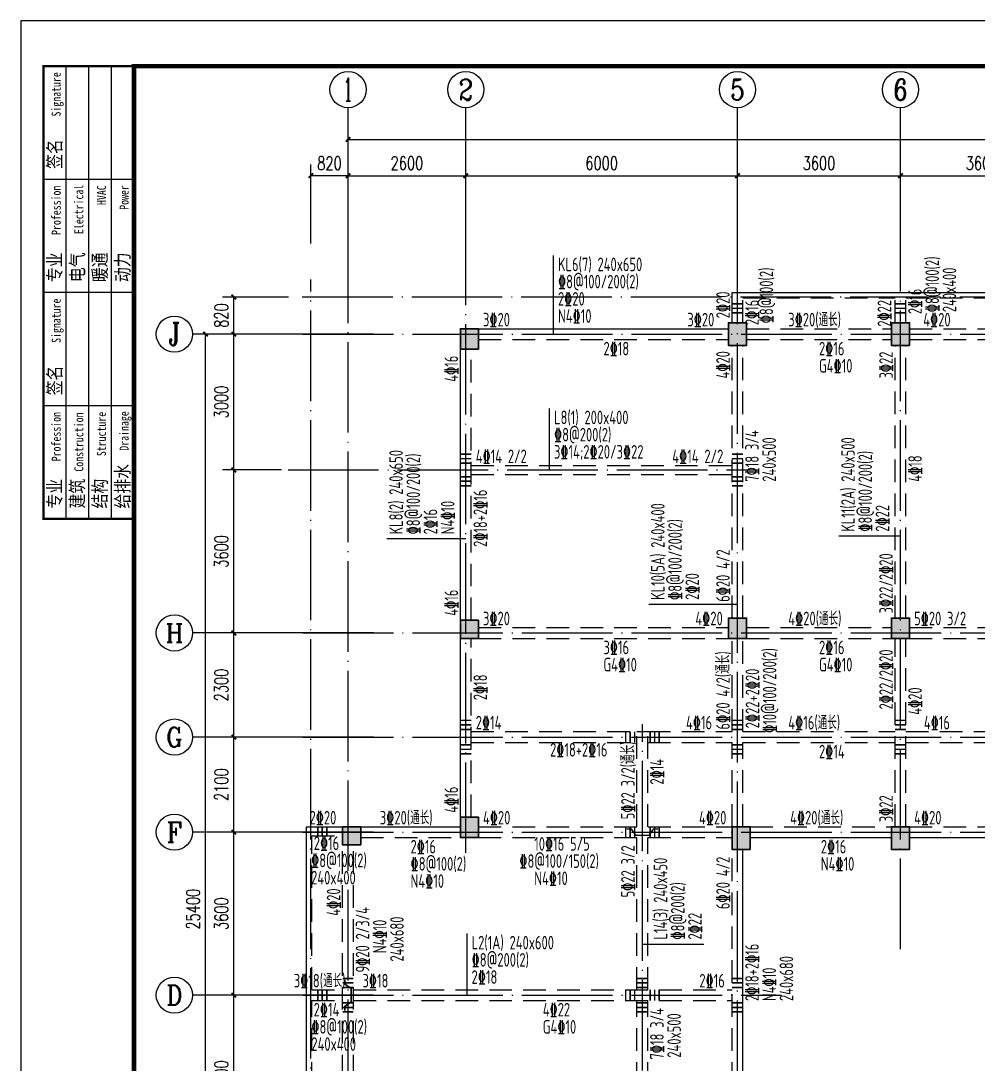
# Model space of a CAD drawing. Extents: x 1051052 to 1482120, y -981644 to -673261.
# Drawn here: x 1227178 to 1248317, y -962686 to -939644 of the extents above; entities that cross this region are included whole.
import ezdxf
from ezdxf.enums import TextEntityAlignment as Align

# ---------------------------------------------------------------- set-up
doc = ezdxf.new("R2010")
doc.units = 0
doc.header["$LTSCALE"] = 1000
doc.header["$MEASUREMENT"] = 0
doc.linetypes.add('DOTE', pattern=[2.42, 2, -0.2, 0.02, -0.2])
doc.linetypes.add('线型3', pattern=[750, 500, -250])
for name, color, linetype in [('AXIS', 3, 'Continuous'), ('AXIS_TEXT', 7, 'Continuous'), ('DOTE', 1, 'DOTE'), ('TK', 142, 'Continuous'), ('填充', 8, 'Continuous')]:
    doc.layers.add(name, color=color, linetype=linetype)
for name, color, linetype, lineweight in [('BEAM', 4, 'Continuous', 25), ('BEAM-DASH', 4, '线型3', 25), ('BEAM-JZ-H', 2, 'Continuous', 25), ('BEAM-JZ-NUM-H', 6, 'Continuous', 25), ('BEAM-JZ-NUM-V', 6, 'Continuous', 25), ('BEAM-JZ-V', 2, 'Continuous', 25), ('BEAM-REINDJ', 1, 'Continuous', 50), ('BEAM-REINGJ', 1, 'Continuous', 50), ('BEAM-YW-H', 7, 'Continuous', 25), ('BEAM-YW-V', 7, 'Continuous', 25), ('COLU', 2, 'Continuous', 30)]:
    doc.layers.add(name, color=color, linetype=linetype, lineweight=lineweight)
doc.layers.add('COLU-HATCH', color=7, linetype='Continuous', lineweight=25, true_color=0x5b5b5b)
doc.styles.add('_TCH_AXIS', font='COMPLEX', dxfattribs={"bigfont": 'GBCBIG'})
doc.styles.add('_TCH_DIM_T3', font='SIMPLEX', dxfattribs={"width": 0.705882, "bigfont": 'GBCBIG'})
doc.styles.add('COMPLEX', font='COMPLEX')
doc.styles.add('HYZT1', font='', dxfattribs={"width": 0.8})
doc.styles.add('TSSD_Dimension', font='Tssdeng.shx', dxfattribs={"width": 0.7, "bigfont": 'Hztxt.shx'})
doc.styles.get('HYZT1').set_extended_font_data('SimSun')
doc.dimstyles.new('_TCH_ARCH&&100', dxfattribs={"dimtxt": 297.5, "dimasz": 100, "dimexe": 250, "dimexo": 300, "dimgap": 126.25, "dimtad": 1, "dimdec": 0, "dimzin": 0, "dimdsep": 46, "dimtxsty": '_TCH_DIM_T3', "dimblk": 'ARCHTICK', "dimcen": 0.09, "dimclrt": 7, "dimazin": 2, "dimtfac": 1, "dimtdec": 0, "dimtix": 1, "dimtmove": 2, "dimatfit": 3, "dimfxl": 0, "dimtolj": 1, "dimtzin": 0, "dimarcsym": 0})

# ---------------------------------------------------------------- blocks, each defined once
blk = doc.blocks.new('_ArchTick')
at = {"color": 0, "linetype": 'ByBlock', "const_width": 0.4}
blk.add_lwpolyline([(-0.5, -0.5), (0.5, 0.5)], dxfattribs=at)
blk = doc.blocks.new('*D792')
at = {"layer": 'AXIS', "color": 0, "lineweight": -2, "transparency": 16777216}
for p, q in [((1233381, -961163), (1231631, -961163)), ((1231881, -964763), (1231881, -961163)), ((1233381, -964763), (1231631, -964763))]:
    blk.add_line(p, q, dxfattribs=at)
at = {"layer": 'Defpoints', "color": 0, "transparency": 16777216}
for p in [(1231881, -961163), (1234381, -961163), (1234381, -964763)]:
    blk.add_point(p, dxfattribs=at)
at = {"layer": 'AXIS', "color": 0, "lineweight": -2, "transparency": 16777216, "xscale": 100, "yscale": 100, "zscale": 100}
for p, rotation in [((1231881, -961163), 90), ((1231881, -964763), 270)]:
    blk.add_blockref('_ArchTick', p, dxfattribs=dict(at, rotation=rotation))
at = {"layer": 'AXIS', "color": 7, "transparency": 16777216, "insert": (1231606, -962963), "char_height": 297.5, "attachment_point": 5, "rotation": 90, "style": '_TCH_DIM_T3'}
blk.add_mtext('\\A1;3600', dxfattribs=at)
blk = doc.blocks.new('*D793')
at = {"layer": 'AXIS', "color": 0, "lineweight": -2, "transparency": 16777216}
for p, q in [((1233381, -957563), (1231631, -957563)), ((1231881, -961163), (1231881, -957563)), ((1233381, -961163), (1231631, -961163))]:
    blk.add_line(p, q, dxfattribs=at)
at = {"layer": 'Defpoints', "color": 0, "transparency": 16777216}
for p in [(1231881, -957563), (1234381, -957563), (1234381, -961163)]:
    blk.add_point(p, dxfattribs=at)
at = {"layer": 'AXIS', "color": 0, "lineweight": -2, "transparency": 16777216, "xscale": 100, "yscale": 100, "zscale": 100}
for p, rotation in [((1231881, -957563), 90), ((1231881, -961163), 270)]:
    blk.add_blockref('_ArchTick', p, dxfattribs=dict(at, rotation=rotation))
at = {"layer": 'AXIS', "color": 7, "transparency": 16777216, "insert": (1231606, -959363), "char_height": 297.5, "attachment_point": 5, "rotation": 90, "style": '_TCH_DIM_T3'}
blk.add_mtext('\\A1;3600', dxfattribs=at)
blk = doc.blocks.new('*D794')
at = {"layer": 'AXIS', "color": 0, "lineweight": -2, "transparency": 16777216}
for p, q in [((1233381, -955463), (1231631, -955463)), ((1231881, -957563), (1231881, -955463)), ((1233381, -957563), (1231631, -957563))]:
    blk.add_line(p, q, dxfattribs=at)
at = {"layer": 'Defpoints', "color": 0, "transparency": 16777216}
for p in [(1231881, -955463), (1234381, -955463), (1234381, -957563)]:
    blk.add_point(p, dxfattribs=at)
at = {"layer": 'AXIS', "color": 0, "lineweight": -2, "transparency": 16777216, "xscale": 100, "yscale": 100, "zscale": 100}
for p, rotation in [((1231881, -955463), 90), ((1231881, -957563), 270)]:
    blk.add_blockref('_ArchTick', p, dxfattribs=dict(at, rotation=rotation))
at = {"layer": 'AXIS', "color": 7, "transparency": 16777216, "insert": (1231606, -956513), "char_height": 297.5, "attachment_point": 5, "rotation": 90, "style": '_TCH_DIM_T3'}
blk.add_mtext('\\A1;2100', dxfattribs=at)
blk = doc.blocks.new('*D795')
at = {"layer": 'AXIS', "color": 0, "lineweight": -2, "transparency": 16777216}
for p, q in [((1233381, -953163), (1231631, -953163)), ((1231881, -955463), (1231881, -953163)), ((1233381, -955463), (1231631, -955463))]:
    blk.add_line(p, q, dxfattribs=at)
at = {"layer": 'Defpoints', "color": 0, "transparency": 16777216}
for p in [(1231881, -953163), (1234381, -953163), (1234381, -955463)]:
    blk.add_point(p, dxfattribs=at)
at = {"layer": 'AXIS', "color": 0, "lineweight": -2, "transparency": 16777216, "xscale": 100, "yscale": 100, "zscale": 100}
for p, rotation in [((1231881, -953163), 90), ((1231881, -955463), 270)]:
    blk.add_blockref('_ArchTick', p, dxfattribs=dict(at, rotation=rotation))
at = {"layer": 'AXIS', "color": 7, "transparency": 16777216, "insert": (1231606, -954313), "char_height": 297.5, "attachment_point": 5, "rotation": 90, "style": '_TCH_DIM_T3'}
blk.add_mtext('\\A1;2300', dxfattribs=at)
blk = doc.blocks.new('*D796')
at = {"layer": 'AXIS', "color": 0, "lineweight": -2, "transparency": 16777216}
for p, q in [((1232756, -946563), (1231006, -946563)), ((1231256, -971963), (1231256, -946563)), ((1232756, -971963), (1231006, -971963))]:
    blk.add_line(p, q, dxfattribs=at)
at = {"layer": 'Defpoints', "color": 0, "transparency": 16777216}
for p in [(1231256, -946563), (1234403, -946563), (1234403, -971963)]:
    blk.add_point(p, dxfattribs=at)
at = {"layer": 'AXIS', "color": 0, "lineweight": -2, "transparency": 16777216, "xscale": 100, "yscale": 100, "zscale": 100}
for p, rotation in [((1231256, -946563), 90), ((1231256, -971963), 270)]:
    blk.add_blockref('_ArchTick', p, dxfattribs=dict(at, rotation=rotation))
at = {"layer": 'AXIS', "color": 7, "transparency": 16777216, "insert": (1230981, -959263), "char_height": 297.5, "attachment_point": 5, "rotation": 90, "style": '_TCH_DIM_T3'}
blk.add_mtext('\\A1;25400', dxfattribs=at)
blk = doc.blocks.new('*D797')
at = {"layer": 'AXIS', "color": 0, "lineweight": -2, "transparency": 16777216}
for p, q in [((1234403, -944563), (1234403, -942813)), ((1237003, -944563), (1237003, -942813)), ((1234403, -943063), (1237003, -943063))]:
    blk.add_line(p, q, dxfattribs=at)
at = {"layer": 'Defpoints', "color": 0, "transparency": 16777216}
for p in [(1237003, -943063), (1234403, -945563), (1237003, -945563)]:
    blk.add_point(p, dxfattribs=at)
at = {"layer": 'AXIS', "color": 0, "lineweight": -2, "transparency": 16777216, "xscale": 100, "yscale": 100, "zscale": 100, "rotation": 180}
blk.add_blockref('_ArchTick', (1234403, -943063), dxfattribs=at)
at = {"layer": 'AXIS', "color": 0, "lineweight": -2, "transparency": 16777216, "xscale": 100, "yscale": 100, "zscale": 100}
blk.add_blockref('_ArchTick', (1237003, -943063), dxfattribs=at)
at = {"layer": 'AXIS', "color": 7, "transparency": 16777216, "insert": (1235703, -942788), "char_height": 297.5, "attachment_point": 5, "style": '_TCH_DIM_T3'}
blk.add_mtext('\\A1;2600', dxfattribs=at)
blk = doc.blocks.new('*D798')
at = {"layer": 'AXIS', "color": 0, "lineweight": -2, "transparency": 16777216}
for p, q in [((1237003, -944563), (1237003, -942813)), ((1243003, -944563), (1243003, -942813)), ((1237003, -943063), (1243003, -943063))]:
    blk.add_line(p, q, dxfattribs=at)
at = {"layer": 'Defpoints', "color": 0, "transparency": 16777216}
for p in [(1243003, -943063), (1237003, -945563), (1243003, -945563)]:
    blk.add_point(p, dxfattribs=at)
at = {"layer": 'AXIS', "color": 0, "lineweight": -2, "transparency": 16777216, "xscale": 100, "yscale": 100, "zscale": 100, "rotation": 180}
blk.add_blockref('_ArchTick', (1237003, -943063), dxfattribs=at)
at = {"layer": 'AXIS', "color": 0, "lineweight": -2, "transparency": 16777216, "xscale": 100, "yscale": 100, "zscale": 100}
blk.add_blockref('_ArchTick', (1243003, -943063), dxfattribs=at)
at = {"layer": 'AXIS', "color": 7, "transparency": 16777216, "insert": (1240003, -942788), "char_height": 297.5, "attachment_point": 5, "style": '_TCH_DIM_T3'}
blk.add_mtext('\\A1;6000', dxfattribs=at)
blk = doc.blocks.new('*D799')
at = {"layer": 'AXIS', "color": 0, "lineweight": -2, "transparency": 16777216}
for p, q in [((1243003, -944563), (1243003, -942813)), ((1246603, -944563), (1246603, -942813)), ((1243003, -943063), (1246603, -943063))]:
    blk.add_line(p, q, dxfattribs=at)
at = {"layer": 'Defpoints', "color": 0, "transparency": 16777216}
for p in [(1246603, -943063), (1243003, -945563), (1246603, -945563)]:
    blk.add_point(p, dxfattribs=at)
at = {"layer": 'AXIS', "color": 0, "lineweight": -2, "transparency": 16777216, "xscale": 100, "yscale": 100, "zscale": 100, "rotation": 180}
blk.add_blockref('_ArchTick', (1243003, -943063), dxfattribs=at)
at = {"layer": 'AXIS', "color": 0, "lineweight": -2, "transparency": 16777216, "xscale": 100, "yscale": 100, "zscale": 100}
blk.add_blockref('_ArchTick', (1246603, -943063), dxfattribs=at)
at = {"layer": 'AXIS', "color": 7, "transparency": 16777216, "insert": (1244803, -942788), "char_height": 297.5, "attachment_point": 5, "style": '_TCH_DIM_T3'}
blk.add_mtext('\\A1;3600', dxfattribs=at)
blk = doc.blocks.new('*D800')
at = {"layer": 'AXIS', "color": 0, "lineweight": -2, "transparency": 16777216}
for p, q in [((1246603, -944563), (1246603, -942813)), ((1250203, -944563), (1250203, -942813)), ((1246603, -943063), (1250203, -943063))]:
    blk.add_line(p, q, dxfattribs=at)
at = {"layer": 'Defpoints', "color": 0, "transparency": 16777216}
for p in [(1250203, -943063), (1246603, -945563), (1250203, -945563)]:
    blk.add_point(p, dxfattribs=at)
at = {"layer": 'AXIS', "color": 0, "lineweight": -2, "transparency": 16777216, "xscale": 100, "yscale": 100, "zscale": 100, "rotation": 180}
blk.add_blockref('_ArchTick', (1246603, -943063), dxfattribs=at)
at = {"layer": 'AXIS', "color": 0, "lineweight": -2, "transparency": 16777216, "xscale": 100, "yscale": 100, "zscale": 100}
blk.add_blockref('_ArchTick', (1250203, -943063), dxfattribs=at)
at = {"layer": 'AXIS', "color": 7, "transparency": 16777216, "insert": (1248403, -942788), "char_height": 297.5, "attachment_point": 5, "style": '_TCH_DIM_T3'}
blk.add_mtext('\\A1;3600', dxfattribs=at)
blk = doc.blocks.new('*D807')
at = {"layer": 'AXIS', "color": 0, "lineweight": -2, "transparency": 16777216}
for p, q in [((1234403, -943763), (1234403, -942013)), ((1273303, -943763), (1273303, -942013)), ((1234403, -942263), (1273303, -942263))]:
    blk.add_line(p, q, dxfattribs=at)
at = {"layer": 'Defpoints', "color": 0, "transparency": 16777216}
for p in [(1273303, -942263), (1234403, -945563), (1273303, -945563)]:
    blk.add_point(p, dxfattribs=at)
at = {"layer": 'AXIS', "color": 0, "lineweight": -2, "transparency": 16777216, "xscale": 100, "yscale": 100, "zscale": 100, "rotation": 180}
blk.add_blockref('_ArchTick', (1234403, -942263), dxfattribs=at)
at = {"layer": 'AXIS', "color": 0, "lineweight": -2, "transparency": 16777216, "xscale": 100, "yscale": 100, "zscale": 100}
blk.add_blockref('_ArchTick', (1273303, -942263), dxfattribs=at)
at = {"layer": 'AXIS', "color": 7, "transparency": 16777216, "insert": (1253853, -941988), "char_height": 297.5, "attachment_point": 5, "style": '_TCH_DIM_T3'}
blk.add_mtext('\\A1;38900', dxfattribs=at)
blk = doc.blocks.new('_AXISO')
blk.add_circle((0, 0), 0.5)
at = {"layer": 'AXIS_TEXT', "style": 'COMPLEX', "width": 1.041667}
blk.add_attdef('A', text='', height=0.56, dxfattribs=at).set_placement((-0.25, -0.28), (0.25, -0.28), align=Align.FIT)
blk = doc.blocks.new('*D781')
at = {"layer": 'AXIS', "color": 0, "lineweight": -2, "transparency": 16777216}
for p, q in [((1232936, -949563), (1231631, -949563)), ((1231881, -953163), (1231881, -949563)), ((1233381, -953163), (1231631, -953163))]:
    blk.add_line(p, q, dxfattribs=at)
at = {"layer": 'Defpoints', "color": 0, "transparency": 16777216}
for p in [(1231881, -949563), (1233236, -949563), (1234381, -953163)]:
    blk.add_point(p, dxfattribs=at)
at = {"layer": 'AXIS', "color": 0, "lineweight": -2, "transparency": 16777216, "xscale": 100, "yscale": 100, "zscale": 100}
for p, rotation in [((1231881, -949563), 90), ((1231881, -953163), 270)]:
    blk.add_blockref('_ArchTick', p, dxfattribs=dict(at, rotation=rotation))
at = {"layer": 'AXIS', "color": 7, "transparency": 16777216, "insert": (1231606, -951363), "char_height": 297.5, "attachment_point": 5, "rotation": 90, "style": '_TCH_DIM_T3'}
blk.add_mtext('\\A1;3600', dxfattribs=at)
blk = doc.blocks.new('*D782')
at = {"layer": 'AXIS', "color": 0, "lineweight": -2, "transparency": 16777216}
for p, q in [((1232997, -946563), (1231631, -946563)), ((1231881, -949563), (1231881, -946563)), ((1232936, -949563), (1231631, -949563))]:
    blk.add_line(p, q, dxfattribs=at)
at = {"layer": 'Defpoints', "color": 0, "transparency": 16777216}
for p in [(1231881, -946563), (1233297, -946563), (1233236, -949563)]:
    blk.add_point(p, dxfattribs=at)
at = {"layer": 'AXIS', "color": 0, "lineweight": -2, "transparency": 16777216, "xscale": 100, "yscale": 100, "zscale": 100}
for p, rotation in [((1231881, -946563), 90), ((1231881, -949563), 270)]:
    blk.add_blockref('_ArchTick', p, dxfattribs=dict(at, rotation=rotation))
at = {"layer": 'AXIS', "color": 7, "transparency": 16777216, "insert": (1231606, -948063), "char_height": 297.5, "attachment_point": 5, "rotation": 90, "style": '_TCH_DIM_T3'}
blk.add_mtext('\\A1;3000', dxfattribs=at)
blk = doc.blocks.new('*D819')
at = {"layer": 'AXIS', "color": 0, "lineweight": -2, "transparency": 16777216}
for p, q in [((1233089, -945743), (1231631, -945743)), ((1231881, -946563), (1231881, -945743)), ((1233381, -946563), (1231631, -946563))]:
    blk.add_line(p, q, dxfattribs=at)
at = {"layer": 'Defpoints', "color": 0, "transparency": 16777216}
for p in [(1231881, -945743), (1233389, -945743), (1234381, -946563)]:
    blk.add_point(p, dxfattribs=at)
at = {"layer": 'AXIS', "color": 0, "lineweight": -2, "transparency": 16777216, "xscale": 100, "yscale": 100, "zscale": 100}
for p, rotation in [((1231881, -945743), 90), ((1231881, -946563), 270)]:
    blk.add_blockref('_ArchTick', p, dxfattribs=dict(at, rotation=rotation))
at = {"layer": 'AXIS', "color": 7, "transparency": 16777216, "insert": (1231606, -946153), "char_height": 297.5, "attachment_point": 5, "rotation": 90, "style": '_TCH_DIM_T3'}
blk.add_mtext('\\A1;820', dxfattribs=at)
blk = doc.blocks.new('*D820')
at = {"layer": 'AXIS', "color": 0, "lineweight": -2, "transparency": 16777216}
for p, q in [((1233583, -944563), (1233583, -942813)), ((1234403, -944563), (1234403, -942813)), ((1234403, -943063), (1233583, -943063))]:
    blk.add_line(p, q, dxfattribs=at)
at = {"layer": 'Defpoints', "color": 0, "transparency": 16777216}
for p in [(1233583, -943063), (1233583, -945359), (1234403, -945563)]:
    blk.add_point(p, dxfattribs=at)
at = {"layer": 'AXIS', "color": 0, "lineweight": -2, "transparency": 16777216, "xscale": 100, "yscale": 100, "zscale": 100, "rotation": 180}
blk.add_blockref('_ArchTick', (1233583, -943063), dxfattribs=at)
at = {"layer": 'AXIS', "color": 0, "lineweight": -2, "transparency": 16777216, "xscale": 100, "yscale": 100, "zscale": 100}
blk.add_blockref('_ArchTick', (1234403, -943063), dxfattribs=at)
at = {"layer": 'AXIS', "color": 7, "transparency": 16777216, "insert": (1233993, -942788), "char_height": 297.5, "attachment_point": 5, "style": '_TCH_DIM_T3'}
blk.add_mtext('\\A1;820', dxfattribs=at)
blk = doc.blocks.new('A$C71AA4010')
at = {"layer": 'TK'}
for p, q in [((500, -11000), (500, -1000)), ((2500, -1000), (500, -1000)), ((1000, -11000), (1000, -1000)), ((1500, -11000), (1500, -1000)), ((2000, -11000), (2000, -1000)), ((2500, -3500), (500, -3500)), ((2500, -3500), (500, -3500)), ((2500, -6000), (500, -6000)), ((2500, -8500), (500, -8500)), ((2500, -11000), (500, -11000))]:
    blk.add_line(p, q, dxfattribs=at)
at = {"layer": 'TK', "const_width": 50}
blk.add_lwpolyline([(500, -1000), (2500, -1000), (2500, -11000), (500, -11000)], close=True, dxfattribs=at)
blk.add_lwpolyline([(2500, -4000), (2500, -11000)], dxfattribs=at)
at = {"layer": 'TK', "style": 'HYZT1', "width": 0.8}
for s, height, p in [('Signature', 200, (880, -2113)), ('签名', 300, (895, -3270)), ('Profession', 200, (880, -4728)), ('Electrical', 200, (1380, -4708)), ('HVAC', 200, (1880, -4067)), ('Power', 200, (2380, -4173)), ('专业', 300, (895, -5770)), ('电气', 300, (1395, -5770)), ('暖通', 300, (1895, -5770)), ('动力', 300, (2395, -5770)), ('Signature', 200, (880, -7113)), ('签名', 300, (895, -8270)), ('Profession', 200, (880, -9728)), ('Construction', 200, (1380, -9956)), ('Structure', 200, (1880, -9614)), ('Drainage', 200, (2380, -9494)), ('给排水', 300, (2395, -10770)), ('专业', 300, (895, -10770)), ('建筑', 300, (1395, -10770)), ('结构', 300, (1895, -10770))]:
    blk.add_text(s, height=height, rotation=90, dxfattribs=at).set_placement(p)
blk = doc.blocks.new('A2K')
at = {"layer": 'TK'}
blk.add_lwpolyline([(0, 0), (59400, 0), (59400, 42000), (0, 42000)], close=True, dxfattribs=at)
at = {"layer": 'TK', "const_width": 100}
blk.add_lwpolyline([(2500, 1000), (58400, 1000), (58400, 41000), (2500, 41000)], close=True, dxfattribs=at)
blk.add_blockref('A$C71AA4010', (0, 42000))

msp = doc.modelspace()

# ---------------------------------------------------------------- hatches: boundary and pattern name
at = {"layer": 'COLU-HATCH', "transparency": 33554687}
for points in [[(1243202.984, -946812.74), (1243202.984, -946312.74), (1242802.984, -946312.74), (1242802.984, -946812.74)], [(1246802.984, -946812.74), (1246802.984, -946312.74), (1246402.984, -946312.74), (1246402.984, -946812.74)], [(1237282.984, -946892.74), (1237282.984, -946442.74), (1236882.984, -946442.74), (1236882.984, -946892.74)], [(1237282.984, -953282.74), (1237282.984, -952882.74), (1236882.984, -952882.74), (1236882.984, -953282.74)], [(1243202.984, -953282.74), (1243202.984, -952832.74), (1242802.984, -952832.74), (1242802.984, -953282.74)], [(1246802.984, -953282.74), (1246802.984, -952832.74), (1246402.984, -952832.74), (1246402.984, -953282.74)], [(1237282.984, -957682.74), (1237282.984, -957232.74), (1236882.984, -957232.74), (1236882.984, -957682.74)], [(1234682.984, -957842.74), (1234682.984, -957442.74), (1234282.984, -957442.74), (1234282.984, -957842.74)], [(1243282.984, -957942.74), (1243282.984, -957442.74), (1242882.984, -957442.74), (1242882.984, -957942.74)], [(1246802.984, -957942.74), (1246802.984, -957442.74), (1246402.984, -957442.74), (1246402.984, -957942.74)]]:
    msp.add_hatch(color=256, dxfattribs=at).paths.add_polyline_path(points, flags=0)

# ---------------------------------------------------------------- linework, layer by layer
at = {"layer": 'AXIS'}
for p, q in [((1234402.984, -945562.74), (1234402.984, -941562.74)), ((1237002.984, -945562.74), (1237002.984, -941562.74)), ((1243002.984, -945562.74), (1243002.984, -941562.74)), ((1246602.984, -945562.74), (1246602.984, -941562.74)), ((1234968.431, -946562.74), (1230968.431, -946562.74)), ((1234968.431, -953162.74), (1230968.431, -953162.74)), ((1234968.431, -955462.74), (1230968.431, -955462.74)), ((1234968.431, -957562.74), (1230968.431, -957562.74)), ((1234968.431, -961162.74), (1230968.431, -961162.74))]:
    msp.add_line(p, q, dxfattribs=at)
at = {"layer": 'BEAM'}
for p, q in [((1242882.984, -946312.74), (1242882.984, -945642.74)), ((1242882.984, -945642.74), (1246602.984, -945642.74)), ((1246602.984, -945642.74), (1250202.984, -945642.74)), ((1237282.984, -946442.74), (1242802.984, -946442.74)), ((1236882.984, -952882.74), (1236882.984, -946892.74)), ((1236882.984, -957232.74), (1236882.984, -953282.74)), ((1240782.984, -955342.74), (1241022.984, -955342.74)), ((1233482.984, -957442.74), (1234282.984, -957442.74)), ((1233482.984, -961162.74), (1233482.984, -957442.74)), ((1234682.984, -957442.74), (1236882.984, -957442.74)), ((1243282.984, -957682.74), (1246402.984, -957682.74)), ((1246802.984, -957682.74), (1253602.984, -957682.74)), ((1243122.984, -964642.74), (1243122.984, -957942.74)), ((1233482.984, -964882.74), (1233482.984, -961162.74))]:
    msp.add_line(p, q, dxfattribs=at)
at = {"layer": 'BEAM-DASH', "ltscale": 0.001}
for p, q in [((1243122.984, -946312.74), (1243122.984, -945762.74)), ((1243122.984, -945762.74), (1246482.984, -945762.74)), ((1246482.984, -946312.74), (1246482.984, -945762.74)), ((1246722.984, -946312.74), (1246722.984, -945762.74)), ((1246722.984, -945762.74), (1250082.984, -945762.74)), ((1243202.984, -946442.74), (1246402.984, -946442.74)), ((1246802.984, -946442.74), (1253602.984, -946442.74)), ((1237282.984, -946682.74), (1242802.984, -946682.74)), ((1243202.984, -946682.74), (1246402.984, -946682.74)), ((1246802.984, -946682.74), (1253602.984, -946682.74)), ((1237122.984, -952882.74), (1237122.984, -946892.74)), ((1242882.984, -952832.74), (1242882.984, -946812.74)), ((1243122.984, -952832.74), (1243122.984, -946812.74)), ((1246482.984, -952832.74), (1246482.984, -946812.74)), ((1246722.984, -952832.74), (1246722.984, -946812.74)), ((1237122.984, -949462.74), (1242882.984, -949462.74)), ((1237122.984, -949662.74), (1242882.984, -949662.74)), ((1237282.984, -953042.74), (1242802.984, -953042.74)), ((1243202.984, -953042.74), (1246402.984, -953042.74)), ((1246802.984, -953042.74), (1253577.984, -953042.74)), ((1237122.984, -957232.74), (1237122.984, -953282.74)), ((1237282.984, -953282.74), (1242802.984, -953282.74)), ((1242882.984, -955342.74), (1242882.984, -953282.74)), ((1243122.984, -955342.74), (1243122.984, -953282.74)), ((1243202.984, -953282.74), (1246402.984, -953282.74)), ((1246482.984, -957442.74), (1246482.984, -953282.74)), ((1246722.984, -957442.74), (1246722.984, -953282.74)), ((1246802.984, -953282.74), (1253577.984, -953282.74)), ((1237122.984, -955342.74), (1240782.984, -955342.74)), ((1240782.984, -957442.74), (1240782.984, -955342.74)), ((1241022.984, -955342.74), (1242882.984, -955342.74)), ((1241022.984, -957442.74), (1241022.984, -955342.74)), ((1243122.984, -955342.74), (1246482.984, -955342.74)), ((1246722.984, -955342.74), (1250082.984, -955342.74)), ((1237122.984, -955582.74), (1240782.984, -955582.74)), ((1241022.984, -955582.74), (1242882.984, -955582.74)), ((1242882.984, -957442.74), (1242882.984, -955582.74)), ((1243122.984, -955582.74), (1246482.984, -955582.74)), ((1243122.984, -957442.74), (1243122.984, -955582.74)), ((1246722.984, -955582.74), (1250082.984, -955582.74)), ((1237282.984, -957442.74), (1242882.984, -957442.74)), ((1243282.984, -957442.74), (1246402.984, -957442.74)), ((1246802.984, -957442.74), (1253602.984, -957442.74)), ((1233602.984, -957642.74), (1234282.984, -957642.74)), ((1233602.984, -961042.74), (1233602.984, -957642.74)), ((1234282.984, -964482.74), (1234282.984, -957842.74)), ((1234522.984, -964482.74), (1234522.984, -957842.74)), ((1234682.984, -957682.74), (1236882.984, -957682.74)), ((1237282.984, -957682.74), (1242882.984, -957682.74)), ((1240782.984, -961042.74), (1240782.984, -957682.74)), ((1241022.984, -961042.74), (1241022.984, -957682.74)), ((1242882.984, -964642.74), (1242882.984, -957942.74)), ((1233602.984, -961042.74), (1234282.984, -961042.74)), ((1234522.984, -961042.74), (1242882.984, -961042.74)), ((1233602.984, -961282.74), (1234282.984, -961282.74)), ((1233602.984, -964642.74), (1233602.984, -961282.74)), ((1234522.984, -961282.74), (1242882.984, -961282.74)), ((1240782.984, -964642.74), (1240782.984, -961282.74)), ((1241022.984, -964642.74), (1241022.984, -961282.74))]:
    msp.add_line(p, q, dxfattribs=at)
at = {"layer": 'BEAM-JZ-H'}
for p, q in [((1238938.984, -946562.74), (1238938.984, -944822.74)), ((1238850.984, -949562.74), (1238850.984, -948202.74)), ((1237030.984, -961162.74), (1237030.984, -959802.74))]:
    msp.add_line(p, q, dxfattribs=at)
at = {"layer": 'BEAM-JZ-V'}
for p, q in [((1237002.984, -951085.74), (1235262.984, -951085.74)), ((1246602.984, -951026.74), (1245242.984, -951026.74)), ((1243002.984, -952532.74), (1241042.984, -952532.74)), ((1240902.984, -960034.74), (1242262.984, -960034.74))]:
    msp.add_line(p, q, dxfattribs=at)
at = {"layer": 'BEAM-REINDJ', "const_width": 35}
for points in [[(1240557.984, -957492.74), (1240657.984, -957492.74), (1240757.984, -957632.74), (1241047.984, -957632.74), (1241147.984, -957492.74), (1241247.984, -957492.74)], [(1234332.984, -961507.74), (1234332.984, -961407.74), (1234472.984, -961307.74), (1234472.984, -961017.74), (1234332.984, -960917.74), (1234332.984, -960817.74)]]:
    msp.add_lwpolyline(points, dxfattribs=at)
at = {"layer": 'BEAM-REINGJ', "const_width": 35}
for points in [[(1242882.984, -945892.74), (1243122.984, -945892.74)], [(1246482.984, -945892.74), (1246722.984, -945892.74)], [(1242882.984, -945992.74), (1243122.984, -945992.74)], [(1242882.984, -946092.74), (1243122.984, -946092.74)], [(1246482.984, -945992.74), (1246722.984, -945992.74)], [(1246482.984, -946092.74), (1246722.984, -946092.74)], [(1236882.984, -949212.74), (1237122.984, -949212.74)], [(1236882.984, -949312.74), (1237122.984, -949312.74)], [(1242882.984, -949212.74), (1243122.984, -949212.74)], [(1242882.984, -949312.74), (1243122.984, -949312.74)], [(1236882.984, -949412.74), (1237122.984, -949412.74)], [(1242882.984, -949412.74), (1243122.984, -949412.74)], [(1236882.984, -949712.74), (1237122.984, -949712.74)], [(1242882.984, -949712.74), (1243122.984, -949712.74)], [(1236882.984, -949812.74), (1237122.984, -949812.74)], [(1236882.984, -949912.74), (1237122.984, -949912.74)], [(1242882.984, -949812.74), (1243122.984, -949812.74)], [(1242882.984, -949912.74), (1243122.984, -949912.74)], [(1236882.984, -955092.74), (1237122.984, -955092.74)], [(1242882.984, -955092.74), (1243122.984, -955092.74)], [(1246482.984, -955092.74), (1246722.984, -955092.74)], [(1236882.984, -955192.74), (1237122.984, -955192.74)], [(1236882.984, -955292.74), (1237122.984, -955292.74)], [(1242882.984, -955192.74), (1243122.984, -955192.74)], [(1242882.984, -955292.74), (1243122.984, -955292.74)], [(1246482.984, -955192.74), (1246722.984, -955192.74)], [(1246482.984, -955292.74), (1246722.984, -955292.74)], [(1240532.984, -955342.74), (1240532.984, -955582.74)], [(1240632.984, -955342.74), (1240632.984, -955582.74)], [(1240732.984, -955342.74), (1240732.984, -955582.74)], [(1241072.984, -955342.74), (1241072.984, -955582.74)], [(1241172.984, -955342.74), (1241172.984, -955582.74)], [(1241272.984, -955342.74), (1241272.984, -955582.74)], [(1236882.984, -955632.74), (1237122.984, -955632.74)], [(1236882.984, -955732.74), (1237122.984, -955732.74)], [(1242882.984, -955632.74), (1243122.984, -955632.74)], [(1242882.984, -955732.74), (1243122.984, -955732.74)], [(1246482.984, -955632.74), (1246722.984, -955632.74)], [(1246482.984, -955732.74), (1246722.984, -955732.74)], [(1236882.984, -955832.74), (1237122.984, -955832.74)], [(1242882.984, -955832.74), (1243122.984, -955832.74)], [(1246482.984, -955832.74), (1246722.984, -955832.74)], [(1233732.984, -957442.74), (1233732.984, -957642.74)], [(1233832.984, -957442.74), (1233832.984, -957642.74)], [(1233932.984, -957442.74), (1233932.984, -957642.74)], [(1240532.984, -957442.74), (1240532.984, -957682.74)], [(1240632.984, -957442.74), (1240632.984, -957682.74)], [(1240732.984, -957442.74), (1240732.984, -957682.74)], [(1241072.984, -957442.74), (1241072.984, -957682.74)], [(1241172.984, -957442.74), (1241172.984, -957682.74)], [(1241272.984, -957442.74), (1241272.984, -957682.74)], [(1234282.984, -960792.74), (1234522.984, -960792.74)], [(1240782.984, -960792.74), (1241022.984, -960792.74)], [(1242882.984, -960792.74), (1243122.984, -960792.74)], [(1233732.984, -961042.74), (1233732.984, -961282.74)], [(1233832.984, -961042.74), (1233832.984, -961282.74)], [(1233932.984, -961042.74), (1233932.984, -961282.74)], [(1234282.984, -960892.74), (1234522.984, -960892.74)], [(1234282.984, -960992.74), (1234522.984, -960992.74)], [(1240532.984, -961042.74), (1240532.984, -961282.74)], [(1240632.984, -961042.74), (1240632.984, -961282.74)], [(1240732.984, -961042.74), (1240732.984, -961282.74)], [(1240782.984, -960892.74), (1241022.984, -960892.74)], [(1240782.984, -960992.74), (1241022.984, -960992.74)], [(1241072.984, -961042.74), (1241072.984, -961282.74)], [(1241172.984, -961042.74), (1241172.984, -961282.74)], [(1241272.984, -961042.74), (1241272.984, -961282.74)], [(1242882.984, -960892.74), (1243122.984, -960892.74)], [(1242882.984, -960992.74), (1243122.984, -960992.74)], [(1234282.984, -961332.74), (1234522.984, -961332.74)], [(1234282.984, -961432.74), (1234522.984, -961432.74)], [(1234282.984, -961532.74), (1234522.984, -961532.74)], [(1240782.984, -961332.74), (1241022.984, -961332.74)], [(1240782.984, -961432.74), (1241022.984, -961432.74)], [(1240782.984, -961532.74), (1241022.984, -961532.74)], [(1242882.984, -961332.74), (1243122.984, -961332.74)], [(1242882.984, -961432.74), (1243122.984, -961432.74)], [(1242882.984, -961532.74), (1243122.984, -961532.74)]]:
    msp.add_lwpolyline(points, dxfattribs=at)
at = {"layer": 'COLU'}
for points in [[(1243202.984, -946812.74), (1243202.984, -946312.74), (1242802.984, -946312.74), (1242802.984, -946812.74)], [(1246802.984, -946812.74), (1246802.984, -946312.74), (1246402.984, -946312.74), (1246402.984, -946812.74)], [(1237282.984, -946892.74), (1237282.984, -946442.74), (1236882.984, -946442.74), (1236882.984, -946892.74)], [(1237282.984, -953282.74), (1237282.984, -952882.74), (1236882.984, -952882.74), (1236882.984, -953282.74)], [(1243202.984, -953282.74), (1243202.984, -952832.74), (1242802.984, -952832.74), (1242802.984, -953282.74)], [(1246802.984, -953282.74), (1246802.984, -952832.74), (1246402.984, -952832.74), (1246402.984, -953282.74)], [(1237282.984, -957682.74), (1237282.984, -957232.74), (1236882.984, -957232.74), (1236882.984, -957682.74)], [(1234682.984, -957842.74), (1234682.984, -957442.74), (1234282.984, -957442.74), (1234282.984, -957842.74)], [(1243282.984, -957942.74), (1243282.984, -957442.74), (1242882.984, -957442.74), (1242882.984, -957942.74)], [(1246802.984, -957942.74), (1246802.984, -957442.74), (1246402.984, -957442.74), (1246402.984, -957942.74)]]:
    msp.add_lwpolyline(points, close=True, dxfattribs=at)
at = {"layer": 'DOTE'}
for p, q in [((1233582.984, -964983.204), (1233582.984, -945358.949)), ((1234402.984, -972938.74), (1234402.984, -945538.74)), ((1237002.984, -958021.252), (1237002.984, -945562.74)), ((1243002.984, -972962.74), (1243002.984, -945562.74)), ((1246602.984, -960144.094), (1246602.984, -945562.74)), ((1233389.124, -945742.74), (1266198.001, -945742.74)), ((1233402.984, -946562.74), (1274302.984, -946562.74)), ((1233078.219, -949562.74), (1243408.378, -949562.74)), ((1233402.984, -953162.74), (1274302.984, -953162.74)), ((1240902.984, -965245.402), (1240902.984, -955177.746)), ((1233402.984, -955462.74), (1264828.112, -955462.74)), ((1233402.984, -957562.74), (1274302.984, -957562.74)), ((1233402.984, -961162.74), (1243976.408, -961162.74))]:
    msp.add_line(p, q, dxfattribs=at)

# ---------------------------------------------------------------- block references
at = {"layer": 'AXIS'}
ref = msp.add_blockref('_AXISO', (1234402.984, -941162.74), dxfattribs=dict(at, xscale=800, yscale=800, zscale=800))
ref.add_attrib('A', '1', dxfattribs={"layer": 'AXIS_TEXT', "height": 514.721, "style": '_TCH_AXIS'}).set_placement((1234292.687, -941420.101), (1234513.281, -941420.101), align=Align.FIT)
ref = msp.add_blockref('_AXISO', (1237002.984, -941162.74), dxfattribs=dict(at, xscale=800, yscale=800, zscale=800))
ref.add_attrib('A', '2', dxfattribs={"layer": 'AXIS_TEXT', "height": 465.948, "style": '_TCH_AXIS'}).set_placement((1236847.668, -941395.714), (1237158.3, -941395.714), align=Align.FIT)
ref = msp.add_blockref('_AXISO', (1243002.984, -941162.74), dxfattribs=dict(at, xscale=800, yscale=800, zscale=800))
ref.add_attrib('A', '5', dxfattribs={"layer": 'AXIS_TEXT', "height": 465.948, "style": '_TCH_AXIS'}).set_placement((1242847.668, -941395.714), (1243158.3, -941395.714), align=Align.FIT)
ref = msp.add_blockref('_AXISO', (1246602.984, -941162.74), dxfattribs=dict(at, xscale=800, yscale=800, zscale=800))
ref.add_attrib('A', '6', dxfattribs={"layer": 'AXIS_TEXT', "height": 465.948, "style": '_TCH_AXIS'}).set_placement((1246447.668, -941395.714), (1246758.3, -941395.714), align=Align.FIT)
ref = msp.add_blockref('_AXISO', (1230568.431, -946562.74), dxfattribs=dict(at, xscale=800, yscale=800, zscale=800))
ref.add_attrib('A', 'J', dxfattribs={"layer": 'AXIS_TEXT', "height": 496.066, "style": '_TCH_AXIS'}).set_placement((1230438.509, -946810.773), (1230698.352, -946810.773), align=Align.FIT)
ref = msp.add_blockref('_AXISO', (1230568.431, -953162.74), dxfattribs=dict(at, xscale=800, yscale=800, zscale=800))
ref.add_attrib('A', 'H', dxfattribs={"layer": 'AXIS_TEXT', "height": 405.517, "style": '_TCH_AXIS'}).set_placement((1230375.327, -953365.499), (1230761.534, -953365.499), align=Align.FIT)
ref = msp.add_blockref('_AXISO', (1230568.431, -955462.74), dxfattribs=dict(at, xscale=800, yscale=800, zscale=800))
ref.add_attrib('A', 'G', dxfattribs={"layer": 'AXIS_TEXT', "height": 425.184, "style": '_TCH_AXIS'}).set_placement((1230386.209, -955675.332), (1230750.652, -955675.332), align=Align.FIT)
ref = msp.add_blockref('_AXISO', (1230568.431, -957562.74), dxfattribs=dict(at, xscale=800, yscale=800, zscale=800))
ref.add_attrib('A', 'F', dxfattribs={"layer": 'AXIS_TEXT', "height": 445.442, "style": '_TCH_AXIS'}).set_placement((1230398.738, -957785.461), (1230738.123, -957785.461), align=Align.FIT)
ref = msp.add_blockref('_AXISO', (1230568.431, -961162.74), dxfattribs=dict(at, xscale=800, yscale=800, zscale=800))
ref.add_attrib('A', 'D', dxfattribs={"layer": 'AXIS_TEXT', "height": 435.257, "style": '_TCH_AXIS'}).set_placement((1230392.255, -961380.369), (1230744.606, -961380.369), align=Align.FIT)
at = {"layer": '填充'}
msp.add_blockref('A2K', (1227177.895, -981643.929), dxfattribs=at)

# ---------------------------------------------------------------- texts
at = {"layer": 'BEAM-JZ-H', "style": 'TSSD_Dimension', "width": 0.7}
for s, p in [('%%1328@100/200(2)', (1239038.984, -945552.74)), ('2%%13220', (1239038.984, -945932.74)), ('N4%%13210', (1239038.984, -946312.74)), ('%%1328@200(2)', (1238950.984, -948932.74)), ('3%%13214;2%%13220/3%%13222', (1238950.984, -949312.74)), ('%%1328@200(2)', (1237130.984, -960532.74)), ('2%%13218', (1237130.984, -960912.74))]:
    msp.add_text(s, height=300, dxfattribs=at).set_placement(p)
at = {"layer": 'BEAM-JZ-NUM-H', "style": 'TSSD_Dimension', "width": 0.7}
for s, p in [('KL6(7) 240x650', (1239038.984, -945172.74)), ('L8(1) 200x400', (1238950.984, -948552.74)), ('L2(1A) 240x600', (1237130.984, -960152.74))]:
    msp.add_text(s, height=300, dxfattribs=at).set_placement(p)
at = {"layer": 'BEAM-JZ-NUM-V', "style": 'TSSD_Dimension', "width": 0.7}
for s, p in [('KL11(2A) 240x500', (1245592.984, -950926.74)), ('KL8(2) 240x650', (1235612.984, -950985.74)), ('KL10(5A) 240x400', (1241392.984, -952432.74)), ('L14(3) 240x450', (1241452.984, -959934.74))]:
    msp.add_text(s, height=300, rotation=90, dxfattribs=at).set_placement(p)
at = {"layer": 'BEAM-JZ-V', "style": 'TSSD_Dimension', "width": 0.7}
for s, p in [('%%1328@100/200(2)', (1235992.984, -950985.74)), ('%%1328@100/200(2)', (1245972.984, -950926.74)), ('2%%13216', (1236372.984, -950985.74)), ('N4%%13210', (1236752.984, -950985.74)), ('2%%13222', (1246352.984, -950926.74)), ('%%1328@100/200(2)', (1241772.984, -952432.74)), ('2%%13220', (1242152.984, -952432.74)), ('%%1328@200(2)', (1241832.984, -959934.74)), ('2%%13222', (1242212.984, -959934.74))]:
    msp.add_text(s, height=300, rotation=90, dxfattribs=at).set_placement(p)
at = {"layer": 'BEAM-YW-H', "style": 'TSSD_Dimension', "width": 0.7}
for s, p in [('3%%13220', (1237382.984, -946392.74)), ('3%%13220', (1241895.782, -946392.74)), ('3%%13220(通长)', (1244124.523, -946392.74)), ('4%%13220', (1247104.306, -946392.74)), ('4%%13214 2/2', (1237222.984, -949412.74)), ('4%%13214 2/2', (1241562.542, -949412.74)), ('3%%13220', (1237382.984, -952992.74)), ('4%%13220', (1242072.984, -952992.74)), ('4%%13220(通长)', (1244124.523, -952992.74)), ('5%%13220 3/2', (1246902.984, -952992.74)), ('2%%13214', (1237222.984, -955292.74)), ('4%%13216', (1241865.686, -955292.74)), ('4%%13216(通长)', (1244124.523, -955292.74)), ('4%%13216', (1247118.359, -955292.74)), ('2%%13220', (1233552.984, -957392.74)), ('3%%13220(通长)', (1235104.523, -957392.74)), ('4%%13220', (1237382.984, -957392.74)), ('4%%13220', (1242152.984, -957392.74)), ('4%%13220(通长)', (1244164.523, -957392.74)), ('4%%13220', (1246902.984, -957392.74)), ('3%%13218(通长)', (1233204.523, -960992.74)), ('3%%13218', (1234721.958, -960992.74)), ('2%%13216', (1242161.061, -960992.74))]:
    msp.add_text(s, height=300, dxfattribs=at).set_placement(p)
for s, p in [('2%%13218', (1240042.984, -946732.74)), ('2%%13216', (1244802.984, -946732.74)), ('G4%%13210', (1244802.984, -947112.74)), ('3%%13216', (1240042.984, -953332.74)), ('2%%13216', (1244802.984, -953332.74)), ('G4%%13210', (1240042.984, -953712.74)), ('G4%%13210', (1244802.984, -953712.74)), ('2%%13218+2%%13216', (1238864.385, -955593.48)), ('2%%13214', (1244802.984, -955632.74)), ('2%%13216', (1233645.807, -957657.436)), ('2%%13216', (1235782.984, -957732.74)), ('10%%13216 5/5', (1238514.713, -957670.958)), ('2%%13216', (1244842.984, -957732.74)), ('%%1328@100(2)', (1233587.245, -958037.436)), ('%%1328@100(2)', (1235782.984, -958112.74)), ('%%1328@100/150(2)', (1238185.788, -958050.958)), ('N4%%13210', (1244842.984, -958112.74)), ('240x400', (1233587.245, -958417.436)), ('N4%%13210', (1235782.984, -958492.74)), ('N4%%13210', (1238514.713, -958430.958)), ('2%%13214', (1233643.507, -961332.74)), ('4%%13222', (1238702.984, -961332.74)), ('%%1328@100(2)', (1233592.82, -961712.74)), ('G4%%13210', (1238702.984, -961712.74)), ('240x400', (1233592.82, -962092.74))]:
    msp.add_text(s, height=300, dxfattribs=at).set_placement(p, align=Align.TOP_LEFT)
at = {"layer": 'BEAM-YW-V', "style": 'TSSD_Dimension', "width": 0.7}
for s, p in [('%%1328@100(2)', (1247152.984, -946077.986)), ('%%1328@100(2)', (1243488.512, -946322.067)), ('240x400', (1247532.984, -946077.986)), ('2%%13216', (1246772.984, -946121.549)), ('2%%13216', (1243172.984, -946365.629)), ('7%%13218 3/4', (1243172.984, -949822.74)), ('240x500', (1243552.984, -949822.74)), ('4%%13218', (1246772.984, -949822.74)), ('2%%13218+2%%13216', (1237172.984, -951263.516)), ('%%13210@100/200(2)', (1243562.195, -955369.124)), ('2%%13218', (1237172.984, -954647.365)), ('2%%13222+2%%13220', (1243182.195, -955268.448)), ('4%%13220', (1246772.984, -954970.14)), ('2%%13214', (1241072.984, -956512.74)), ('9%%13220 2/3/4', (1234572.984, -960661.905)), ('240x680', (1235332.984, -960420.668)), ('N4%%13210', (1234952.984, -960236.13)), ('2%%13218+2%%13216', (1243172.984, -961292.74)), ('240x680', (1243932.984, -961292.74)), ('N4%%13210', (1243552.984, -961292.74)), ('7%%13218 3/4', (1241072.984, -962583.382)), ('240x500', (1241452.984, -962544.269))]:
    msp.add_text(s, height=300, rotation=90, dxfattribs=at).set_placement(p, align=Align.TOP_LEFT)
for s, p in [('2%%13220', (1242832.984, -946212.74)), ('2%%13222', (1246396.95, -946398.055)), ('4%%13220', (1242832.984, -947542.74)), ('3%%13222', (1246432.984, -947542.74)), ('4%%13216', (1236832.984, -947614.663)), ('6%%13220 4/2', (1242832.984, -952475.885)), ('3%%13222/2%%13220', (1246432.984, -952732.74)), ('4%%13216', (1236832.984, -952782.74)), ('6%%13220 4/2(通长)', (1242832.984, -955296.635)), ('2%%13222/2%%13220', (1246432.984, -954852.74)), ('5%%13222 3/2(通长)', (1240732.984, -957279.01)), ('4%%13216', (1236832.984, -957132.74)), ('3%%13222', (1246432.984, -957342.74)), ('5%%13222 3/2', (1240732.984, -959003.182)), ('6%%13220 4/2', (1242832.984, -959263.182)), ('4%%13220', (1234232.984, -959409.166))]:
    msp.add_text(s, height=300, rotation=90, dxfattribs=at).set_placement(p)

# ---------------------------------------------------------------- dimensions: what is measured, and where the dimension line sits
at = {"layer": 'AXIS'}
for p1, p2, distance, picture, middle in [((1234402.984, -945562.74), (1273302.984, -945562.74), 3300, '*D807', (1253852.984, -941987.74)), ((1234402.984, -945562.74), (1237002.984, -945562.74), 2500, '*D797', (1235702.984, -942787.74)), ((1237002.984, -945562.74), (1243002.984, -945562.74), 2500, '*D798', (1240002.984, -942787.74)), ((1243002.984, -945562.74), (1246602.984, -945562.74), 2500, '*D799', (1244802.984, -942787.74)), ((1246602.984, -945562.74), (1250202.984, -945562.74), 2500, '*D800', (1248402.984, -942787.74)), ((1234402.984, -971962.74), (1234402.984, -946562.74), 3146.899, '*D796', (1230981.085, -959262.74)), ((1234380.923, -955462.74), (1234380.923, -953162.74), 2500, '*D795', (1231605.923, -954312.74)), ((1234380.923, -957562.74), (1234380.923, -955462.74), 2500, '*D794', (1231605.923, -956512.74)), ((1234380.923, -961162.74), (1234380.923, -957562.74), 2500, '*D793', (1231605.923, -959362.74)), ((1234380.923, -964762.74), (1234380.923, -961162.74), 2500, '*D792', (1231605.923, -962962.74))]:
    dim = msp.add_aligned_dim(p1=p1, p2=p2, distance=distance, dimstyle='_TCH_ARCH&&100', dxfattribs=at)
    dim.commit()
    dim.dimension.update_dxf_attribs({"geometry": picture, "text_midpoint": middle})
for base, p1, p2, angle, picture, middle in [((1233582.984, -943062.74), (1234402.984, -945562.74), (1233582.984, -945358.949), 180, '*D820', (1233992.984, -942787.74)), ((1231880.923, -945742.74), (1234380.923, -946562.74), (1233389.124, -945742.74), 270, '*D819', (1231605.923, -946152.74)), ((1231880.923, -946562.74), (1233236.333, -949562.74), (1233296.848, -946562.74), 270, '*D782', (1231605.923, -948062.74)), ((1231880.923, -949562.74), (1234380.923, -953162.74), (1233236.333, -949562.74), 270, '*D781', (1231605.923, -951362.74))]:
    dim = msp.add_linear_dim(base=base, p1=p1, p2=p2, angle=angle, dimstyle='_TCH_ARCH&&100', dxfattribs=at)
    dim.commit()
    dim.dimension.update_dxf_attribs({"geometry": picture, "text_midpoint": middle})

doc.saveas('drawing.dxf')
